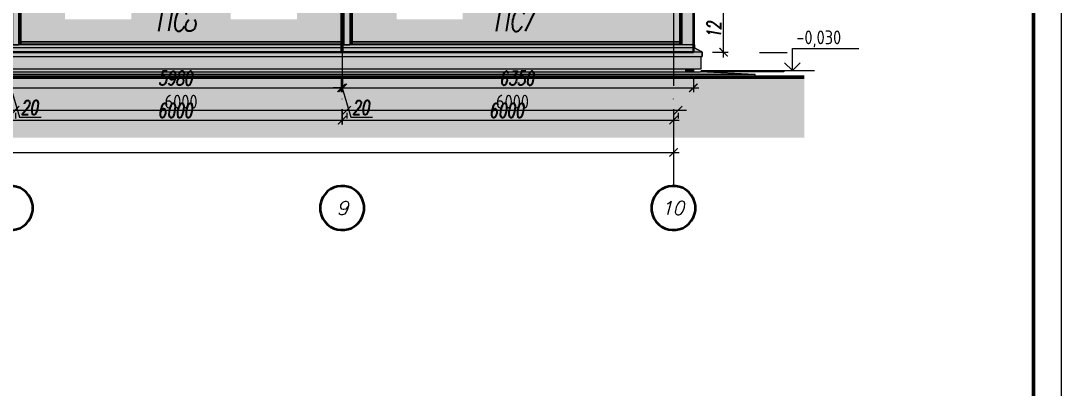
# Model space of a CAD drawing. Header units: millimetres. Extents: x 148937 to 2048786, y 870 to 351006.
# Drawn here: x 543569 to 562405, y 294137 to 300795 of the extents above; entities that cross this region are included whole.
import ezdxf

# ---------------------------------------------------------------- set-up
doc = ezdxf.new("R2010")
doc.units = ezdxf.units.MM
doc.layers.get('Defpoints').update_dxf_attribs({"color": 4})
doc.layers.add('PDF _Геометрия', color=7, linetype='Continuous')
doc.layers.add('PDF _Сплошная заливка', color=7, linetype='Continuous', true_color=0x007eff)
for name, color, linetype, lineweight in [('Высотные отметки', 7, 'Continuous', 9), ('Обобщенные модели', 7, 'Continuous', 18), ('Перекрытия', 7, 'Continuous', 18), ('Размеры', 7, 'Continuous', 9), ('Стены', 7, 'Continuous', 18), ('Типовые аннотации', 7, 'Continuous', 9), ('Элементы узлов', 7, 'Continuous', 18)]:
    doc.layers.add(name, color=color, linetype=linetype, lineweight=lineweight)
doc.layers.add('Линии', color=7, linetype='Continuous', lineweight=9, true_color=0x00a600)
doc.styles.add('GOST Common_1', font='GOST Common.ttf', dxfattribs={"width": 0.9, "height": 250})
doc.dimstyles.new('Основной_2_5_мм', dxfattribs={"dimscale": 304.8, "dimtxt": 251.428749, "dimasz": 0.463911, "dimexe": 0.492126, "dimexo": 0.492126, "dimgap": 0.098425, "dimtad": 1, "dimdec": 3, "dimrnd": 0.001, "dimdsep": 46, "dimtxsty": 'GOST Common_1', "dimblk1": 'OBLIQUE', "dimblk2": 'OBLIQUE', "dimsah": 1, "dimcen": 0.09, "dimdle": 0.492126, "dimazin": 2, "dimtfac": 1, "dimtdec": 4, "dimtix": 1, "dimtmove": 0, "dimatfit": 3, "dimfxl": 1, "dimtvp": 1, "dimtolj": 1, "dimtzin": 0, "dimlwd": 20, "dimlwe": 20, "dimarcsym": 2})

# ---------------------------------------------------------------- blocks, each defined once
blk = doc.blocks.new('190_ФЭ_Цоколь_Типовой - ФЭ-Ц1_140х80-1285859-_О__Ф__1-10__Южный')
at = {"layer": 'Обобщенные модели', "true_color": 0x9ea0a1}
h = blk.add_hatch(color=253, dxfattribs=at)
h.paths.add_polyline_path([(32866, 482), (32928, 482), (32931, 491), (27069, 491), (27072, 482), (32720, 482)], flags=0)
h.paths.add_polyline_path([(20010, 482), (20928, 482), (20931, 491), (20000, 491), (20000, 482)], flags=0)
h.paths.add_polyline_path([(45048, 482), (45048, 482), (45051, 491), (39069, 491), (39072, 482), (44493, 482)], flags=0)
h.paths.add_polyline_path([(21072, 482), (26928, 482), (26931, 491), (21069, 491), (21072, 482)], flags=0)
h.paths.add_polyline_path([(38928, 482), (38928, 482), (38931, 491), (33069, 491), (33072, 482), (38876, 482)], flags=0)
h = blk.add_hatch(color=253, dxfattribs=at)
h.paths.add_polyline_path([(20000, 452), (20928, 452), (20928, 482), (20000, 482)], flags=0)
h.paths.add_polyline_path([(45048, 452), (45048, 482), (39072, 482), (39072, 452), (44493, 452)], flags=0)
h.paths.add_polyline_path([(21235, 452), (26928, 452), (26928, 482), (21072, 482), (21072, 452), (21124, 452)], flags=0)
h.paths.add_polyline_path([(38928, 452), (38928, 452), (38928, 482), (33072, 482), (33072, 452), (38928, 452)], flags=0)
h.paths.add_polyline_path([(27235, 452), (32928, 452), (32928, 482), (27072, 482), (27072, 452), (27124, 452)], flags=0)
for points in [[(45125, 435), (45065, 435), (45048, 452), (39072, 452), (39055, 435), (38945, 435), (38928, 452), (33072, 452), (33055, 435), (32945, 435), (32928, 452), (27072, 452), (27055, 435), (26945, 435), (26928, 452), (21072, 452), (21055, 435), (20945, 435), (20928, 452), (20000, 452), (20000, 435), (45065, 435)], [(20000, 385), (45295, 385), (45295, 435), (20000, 435)], [(33010, 305), (45433, 305), (45294, 385), (20000, 385), (20000, 305), (32990, 305)], [(45125, 225), (45433, 225), (45433, 305), (20000, 305), (20000, 225), (44493, 225)]]:
    blk.add_hatch(color=253, dxfattribs=at).paths.add_polyline_path(points, flags=0)
at = {"layer": 'Линии', "color": 7, "lineweight": 18}
for p, q in [((38902, 492), (33098, 492)), ((45022, 492), (39098, 492)), ((45295, 435), (45295, 385)), ((45295, 385), (45415, 315)), ((20000, 225), (45433, 225)), ((45415, 315), (45433, 305)), ((45433, 225), (45433, 305))]:
    blk.add_line(p, q, dxfattribs=at)
at = {"layer": 'Обобщенные модели'}
for p, q in [((45295, 435), (20000, 435)), ((45295, 385), (20000, 385)), ((38931, 491), (33069, 491)), ((38928, 482), (33072, 482)), ((33072, 452), (38928, 452)), ((45051, 491), (39069, 491)), ((45048, 482), (39072, 482)), ((39072, 452), (45048, 452)), ((45433, 305), (20000, 305))]:
    blk.add_line(p, q, dxfattribs=at)
blk = doc.blocks.new('190_ФЭ_Цоколь_Типовой - ФЭ-Ц1_140х80-1286434-_О__Ф__1-10__Южный')
at = {"layer": 'Линии', "color": 7, "lineweight": 18}
for p, q in [((45295, 385), (45295, 435)), ((45415, 315), (45295, 385)), ((45433, 305), (45415, 315)), ((45433, 305), (45433, 225))]:
    blk.add_line(p, q, dxfattribs=at)
blk = doc.blocks.new('190_ФЭ_Стена_Стык вертикальный - ФЭ-C1_110-1292203-_О__Ф__1-10__Южный')
at = {"layer": 'Обобщенные модели', "true_color": 0xcfd0cf}
for points in [[(20928, 492), (20928, 3900), (20902, 3900), (20902, 492)], [(20945, 435), (20945, 3900), (20928, 3900), (20928, 492), (20931, 491), (20928, 482), (20928, 452), (20941, 439)], [(20990, 435), (21055, 435), (21055, 3900), (20945, 3900), (20945, 435)], [(21055, 435), (21072, 452), (21072, 482), (21069, 491), (21072, 492), (21072, 3900), (21055, 3900), (21055, 439)], [(21098, 492), (21098, 3900), (21072, 3900), (21072, 492)]]:
    blk.add_hatch(color=254, dxfattribs=at).paths.add_polyline_path(points, flags=0)
at = {"layer": 'Линии', "color": 7, "lineweight": 18}
for p, q in [((20928, 3900), (20902, 3900)), ((20902, 3900), (20902, 491)), ((20945, 3900), (20928, 3900)), ((21055, 3900), (20945, 3900)), ((21072, 3900), (21055, 3900)), ((21098, 3900), (21072, 3900)), ((21098, 3900), (21098, 491)), ((20902, 482), (20902, 452)), ((20902, 452), (20928, 452)), ((20928, 452), (20945, 435)), ((20945, 435), (21055, 435)), ((21055, 435), (21072, 452)), ((21072, 452), (21098, 452)), ((21098, 482), (21098, 452))]:
    blk.add_line(p, q, dxfattribs=at)
at = {"layer": 'Обобщенные модели'}
for p, q in [((20928, 3900), (20928, 491)), ((20945, 3900), (20945, 435)), ((21055, 3900), (21055, 435)), ((21072, 3900), (21072, 491)), ((20928, 482), (20928, 452)), ((21072, 482), (21072, 452))]:
    blk.add_line(p, q, dxfattribs=at)
blk = doc.blocks.new('190_ФЭ_Стена_Стык угловой внешний фигурный - ФЭ-У1_230х230-1304566-_О__Ф__1-10__Южный')
at = {"layer": 'Обобщенные модели', "true_color": 0xcfd0cf}
for points in [[(45048, 492), (45048, 8700), (45022, 8700), (45022, 492)], [(45065, 435), (45065, 435), (45065, 8700), (45048, 8700), (45048, 492), (45051, 491), (45048, 482), (45048, 452)], [(45295, 435), (45295, 435), (45295, 8700), (45065, 8700), (45065, 435), (45275, 435)]]:
    blk.add_hatch(color=254, dxfattribs=at).paths.add_polyline_path(points, flags=0)
at = {"layer": 'Линии', "color": 7, "lineweight": 18}
for p, q in [((45022, 8700), (45048, 8700)), ((45022, 8700), (45022, 491)), ((45048, 8700), (45065, 8700)), ((45065, 8700), (45295, 8700)), ((45295, 435), (45295, 8700)), ((45022, 482), (45022, 452)), ((45295, 435), (45065, 435))]:
    blk.add_line(p, q, dxfattribs=at)
at = {"layer": 'Обобщенные модели'}
for p, q in [((45048, 8700), (45048, 491)), ((45065, 8700), (45065, 435)), ((45048, 482), (45048, 452))]:
    blk.add_line(p, q, dxfattribs=at)
blk = doc.blocks.new('_Oblique')
at = {"color": 0, "linetype": 'ByBlock', "lineweight": -2}
blk.add_line((-0.5, -0.5), (0.5, 0.5), dxfattribs=at)
blk = doc.blocks.new('*D383')
at = {"layer": 'Defpoints', "color": 0, "transparency": 16777216}
for p in [(537471, 299275), (543471, 299275), (543471, 299175)]:
    blk.add_point(p, dxfattribs=at)
at = {"layer": 'Размеры', "color": 0, "lineweight": 20, "transparency": 16777216}
for p, q in [((537321, 299175), (543621, 299175)), ((537471, 299125), (537471, 299025)), ((543471, 299125), (543471, 299025))]:
    blk.add_line(p, q, dxfattribs=at)
at = {"layer": 'Размеры', "color": 0, "lineweight": 20, "transparency": 16777216, "xscale": 141.4, "yscale": 141.4, "zscale": 141.4, "rotation": 180}
blk.add_blockref('_Oblique', (537471, 299175), dxfattribs=at)
at = {"layer": 'Размеры', "color": 0, "lineweight": 20, "transparency": 16777216, "xscale": 141.4, "yscale": 141.4, "zscale": 141.4}
blk.add_blockref('_Oblique', (543471, 299175), dxfattribs=at)
at = {"layer": 'Размеры', "color": 0, "lineweight": 20, "transparency": 16777216, "insert": (540471, 299330), "char_height": 250, "width": 756.84, "attachment_point": 5, "style": 'GOST Common_1'}
blk.add_mtext('\\A1;6000', dxfattribs=at)
blk = doc.blocks.new('*D384')
at = {"layer": 'Defpoints', "color": 0, "transparency": 16777216}
for p in [(543471, 299275), (549471, 299275), (549471, 299175)]:
    blk.add_point(p, dxfattribs=at)
at = {"layer": 'Размеры', "color": 0, "lineweight": 20, "transparency": 16777216}
for p, q in [((543321, 299175), (549621, 299175)), ((543471, 299125), (543471, 299025)), ((549471, 299125), (549471, 299025))]:
    blk.add_line(p, q, dxfattribs=at)
at = {"layer": 'Размеры', "color": 0, "lineweight": 20, "transparency": 16777216, "xscale": 141.4, "yscale": 141.4, "zscale": 141.4, "rotation": 180}
blk.add_blockref('_Oblique', (543471, 299175), dxfattribs=at)
at = {"layer": 'Размеры', "color": 0, "lineweight": 20, "transparency": 16777216, "xscale": 141.4, "yscale": 141.4, "zscale": 141.4}
blk.add_blockref('_Oblique', (549471, 299175), dxfattribs=at)
at = {"layer": 'Размеры', "color": 0, "lineweight": 20, "transparency": 16777216, "insert": (546471, 299330), "char_height": 250, "width": 756.84, "attachment_point": 5, "style": 'GOST Common_1'}
blk.add_mtext('\\A1;6000', dxfattribs=at)
blk = doc.blocks.new('*D385')
at = {"layer": 'Defpoints', "color": 0, "transparency": 16777216}
for p in [(549471, 299275), (555471, 299275), (555471, 299175)]:
    blk.add_point(p, dxfattribs=at)
at = {"layer": 'Размеры', "color": 0, "lineweight": 20, "transparency": 16777216}
for p, q in [((549321, 299175), (555621, 299175)), ((549471, 299125), (549471, 299025)), ((555471, 299125), (555471, 299025))]:
    blk.add_line(p, q, dxfattribs=at)
at = {"layer": 'Размеры', "color": 0, "lineweight": 20, "transparency": 16777216, "xscale": 141.4, "yscale": 141.4, "zscale": 141.4, "rotation": 180}
blk.add_blockref('_Oblique', (549471, 299175), dxfattribs=at)
at = {"layer": 'Размеры', "color": 0, "lineweight": 20, "transparency": 16777216, "xscale": 141.4, "yscale": 141.4, "zscale": 141.4}
blk.add_blockref('_Oblique', (555471, 299175), dxfattribs=at)
at = {"layer": 'Размеры', "color": 0, "lineweight": 20, "transparency": 16777216, "insert": (552471, 299330), "char_height": 250, "width": 756.84, "attachment_point": 5, "style": 'GOST Common_1'}
blk.add_mtext('\\A1;6000', dxfattribs=at)
blk = doc.blocks.new('Высотные отметки - Стрелка вверх-5091-_О__Ф__1-10__Южный')
at = {"layer": 'Типовые аннотации'}
for p, q in [((-2280, 6200), (-3480, 6200)), ((-2280, 5800), (-2280, 6200)), ((-1880, 5800), (-2680, 5800))]:
    blk.add_line(p, q, dxfattribs=at)
at = {"layer": 'Типовые аннотации', "lineweight": 20}
for q in [(-2422, 5941), (-2139, 5941)]:
    blk.add_line((-2280, 5800), q, dxfattribs=at)

msp = doc.modelspace()

# ---------------------------------------------------------------- hatches: boundary and pattern name
at = {"layer": 'Перекрытия', "true_color": 0xb9d0cb}
for points in [[(556866.14665, 299822.64499), (555866.14665, 299872.64499), (531036.14665, 299872.64499), (531036.14665, 299822.64499), (556255.89411, 299822.64499)], [(556866.14665, 299772.69191), (556866.14665, 299822.64499), (531036.14665, 299822.64499), (531036.14665, 299772.69191), (556255.89411, 299772.69191)]]:
    msp.add_hatch(color=9, dxfattribs=at).paths.add_polyline_path(points, flags=0)
at = {"layer": 'Перекрытия', "true_color": 0xc0c0c0}
msp.add_hatch(color=9, dxfattribs=at).paths.add_polyline_path([(556255.89411, 299872.64499), (557386.14665, 299872.64499), (557386.14665, 299892.64499), (555886.14665, 299892.64499), (555886.14665, 299872.64499)], flags=0)
at = {"layer": 'Стены', "lineweight": 9, "true_color": 0xcfd0cf}
for points in [[(543766.23961, 300414.8425), (549373.14665, 300414.8425), (549373.14665, 301422.64499), (548571.14665, 301422.64499), (548571.14665, 300822.64499), (547371.14665, 300822.64499), (547371.14665, 301422.64499), (545571.14665, 301422.64499), (545571.14665, 300822.64499), (544371.14665, 300822.64499), (544371.14665, 301422.64499), (543569.14665, 301422.64499), (543569.14665, 300414.8425), (543595.64665, 300414.8425)], [(549766.23961, 300414.8425), (555493.14665, 300414.8425), (555493.14665, 301422.64499), (551571.14665, 301422.64499), (551571.14665, 300822.64499), (550371.14665, 300822.64499), (550371.14665, 301422.64499), (549569.14665, 301422.64499), (549569.14665, 300414.8425), (549595.64665, 300414.8425)]]:
    msp.add_hatch(color=254, dxfattribs=at).paths.add_polyline_path(points, flags=0)
at = {"layer": 'Стены', "true_color": 0x9ea0a1}
msp.add_hatch(color=253, dxfattribs=at).paths.add_polyline_path([(530471.14665, 299922.64499), (555886.14665, 299922.64499), (555886.14665, 300147.64499), (530471.14665, 300147.64499), (530471.14665, 299970.5414)], flags=0)
at = {"layer": 'Стены', "true_color": 0xbabfc5}
for points in [[(531016.14665, 299822.64499), (531036.14665, 299822.64499), (531036.14665, 299872.64499), (555596.14665, 299872.64499), (555596.14665, 299922.64499), (530481.14665, 299922.64499), (530481.14665, 299872.64499), (531016.14665, 299872.64499)], [(555746.14665, 299872.64499), (555746.14665, 299922.64499), (555596.14665, 299922.64499), (555596.14665, 299872.64499), (555731.14665, 299872.64499)]]:
    msp.add_hatch(color=9, dxfattribs=at).paths.add_polyline_path(points, flags=0)
at = {"layer": 'Элементы узлов', "true_color": 0xffffff}
msp.add_hatch(color=7, dxfattribs=at).paths.add_polyline_path([(507800.14665, 298677.63109), (557756.93578, 298677.63109), (557756.93578, 299774.69191), (507800.14665, 299774.69191)], flags=0)

# ---------------------------------------------------------------- linework, layer by layer
at = {"layer": 'PDF _Геометрия', "lineweight": 15}
msp.add_lwpolyline([(503011.15311, 271681.99412), (503011.15311, 313677.69555), (562405.35307, 313677.69555), (562405.35307, 271681.99412)], close=True, dxfattribs=at)
at = {"layer": 'PDF _Геометрия', "lineweight": 50}
msp.add_lwpolyline([(505009.00663, 272180.38449), (505009.00663, 313179.30952), (561906.96703, 313179.30952), (561906.96703, 272180.38449)], close=True, dxfattribs=at)
at = {"layer": 'PDF _Геометрия', "color": 152, "lineweight": 30, "true_color": 0x2776bb}
for points in [[(548486.98607, 301426.35536), (549376.35234, 301426.35536), (549376.35234, 300227.6443), (543395.6865, 300227.6443), (543395.6865, 301426.35536), (544287.20078, 301426.35536)], [(551485.91121, 301426.35536), (555745.84687, 301426.35536), (555745.84687, 300227.6443), (549395.68561, 300227.6443), (549395.68561, 301426.35536), (550287.20015, 301426.35536)]]:
    msp.add_lwpolyline(points, dxfattribs=at)
at = {"layer": 'PDF _Геометрия', "color": 252, "lineweight": 5, "true_color": 0x989898}
for points in [[(549387.09291, 301535.91488), (549387.09291, 299615.39935)], [(555384.94484, 301535.91488), (555384.94484, 299615.39935)], [(549387.09291, 299376.94647), (549387.09291, 299379.0947)], [(555384.94484, 299376.94647), (555384.94484, 299379.0947)], [(555384.94484, 299136.34383), (555384.94484, 297802.29449)]]:
    msp.add_lwpolyline(points, dxfattribs=at)
at = {"layer": 'PDF _Геометрия', "color": 150, "lineweight": 9, "true_color": 0x007eff}
for points in [[(556293.64479, 300126.67803), (556293.64479, 301527.32246)], [(556093.85954, 300227.64499), (556373.12915, 300227.64499)], [(555745.84661, 299778.664), (555745.84661, 299499.3944)], [(543296.86713, 299578.8804), (549477.31808, 299578.8804)], [(543387.09339, 299578.8804), (543546.06224, 299050.41638), (543937.03969, 299050.41638)], [(549376.35112, 299578.8804), (549225.97518, 299578.8804)], [(549296.86774, 299578.8804), (555846.81411, 299578.8804)], [(549376.35112, 299578.8804), (549395.68517, 299578.8804), (549376.35112, 299578.8804)], [(549387.09291, 299578.8804), (549546.06176, 299050.41638), (549937.03921, 299050.41638)], [(549395.68547, 299578.8804), (549546.06141, 299578.8804)]]:
    msp.add_lwpolyline(points, dxfattribs=at)
at = {"layer": 'PDF _Геометрия', "lineweight": 25}
for points in [[(546070.22989, 300605.7308), (546138.97318, 301005.30115), (546312.97962, 301005.30115), (546242.08811, 300605.7308)], [(546568.61811, 300910.77983), (546562.17343, 300949.44793), (546553.58052, 300966.63375), (546544.9876, 300985.9678), (546523.50533, 301005.30185), (546474.09609, 301005.30185), (546446.16913, 300985.9678), (546431.13154, 300966.63375), (546413.94571, 300949.44793), (546394.61166, 300910.77983), (546373.12939, 300852.77769), (546355.94357, 300758.25567), (546358.09179, 300700.25352), (546364.53648, 300663.73365), (546381.7223, 300625.06555), (546403.20458, 300605.7315), (546452.61381, 300605.7315), (546480.54077, 300625.06555), (546512.76419, 300663.73365), (546532.09824, 300700.25352)], [(552181.93708, 300605.7308), (552252.82859, 301005.30115), (552424.68681, 301005.30115), (552353.79529, 300605.7308)], [(552723.29029, 301005.30238), (552895.1485, 301005.30238), (552701.80801, 300605.73202)], [(546712.54954, 300816.25834), (546731.88359, 300777.59024), (546736.18005, 300738.92214), (546725.43891, 300680.91999), (546708.25309, 300644.40012), (546691.06726, 300625.06607), (546650.25094, 300605.73202), (546600.8417, 300605.73202), (546568.61828, 300625.06607), (546557.87715, 300644.40012), (546553.58069, 300680.91999), (546562.1736, 300738.92214), (546581.50765, 300777.59024), (546613.73107, 300816.25834)], [(556053.04324, 300689.51264), (556040.15387, 300691.66087), (556016.52337, 300702.40201), (556005.78223, 300713.14315), (555992.89286, 300730.32897), (555992.89286, 300762.55238), (556005.78223, 300775.44175), (556016.52337, 300779.73821), (556040.15387, 300784.03466), (556063.78438, 300779.73821), (556087.41488, 300768.99707), (556123.93475, 300745.36656), (556244.23551, 300648.69632), (556244.23551, 300756.1077)], [(556040.15385, 300560.61985), (556029.41271, 300577.80567), (555992.89284, 300607.88086), (556244.23548, 300562.76808)], [(546218.45704, 299879.63097), (546141.12084, 299879.63097), (546115.34211, 299772.21958), (546123.93502, 299785.10895), (546149.71375, 299795.85009), (546173.34425, 299795.85009), (546194.82653, 299785.10895), (546205.56767, 299761.47845), (546207.7159, 299724.95857), (546203.41944, 299701.32807), (546188.38185, 299664.8082), (546169.0478, 299641.17769), (546143.26907, 299630.43655), (546121.78679, 299630.43655), (546100.30451, 299641.17769), (546093.85983, 299654.06706), (546089.56337, 299677.69756)], [(546366.68418, 299795.84913), (546353.79481, 299761.47748), (546332.31254, 299735.69875), (546308.68203, 299724.95761), (546300.08912, 299724.95761), (546278.60684, 299735.69875), (546267.86571, 299761.47748), (546265.71748, 299795.84913), (546267.86571, 299808.73849), (546282.9033, 299843.11014), (546302.23735, 299866.74064), (546328.01608, 299879.63001), (546334.46076, 299879.63001), (546355.94304, 299866.74064), (546366.68418, 299843.11014), (546366.68418, 299795.84913), (546355.94304, 299735.69875), (546338.75722, 299677.6966), (546317.27494, 299641.17673), (546291.49621, 299630.43559), (546276.45862, 299630.43559), (546254.97634, 299641.17673), (546250.67988, 299664.80724)], [(552394.61171, 299843.1104), (552390.31525, 299866.7409), (552368.83298, 299879.63027), (552353.79538, 299879.63027), (552330.16488, 299866.7409), (552306.53437, 299832.36926), (552289.34855, 299772.21888), (552278.60741, 299712.06851), (552278.60741, 299664.8075), (552289.34855, 299641.17699), (552310.83083, 299630.43586), (552317.27551, 299630.43586), (552343.05424, 299641.17699), (552362.38829, 299664.8075), (552377.42589, 299701.32737), (552379.57411, 299712.06851), (552377.42589, 299748.58838), (552366.68475, 299772.21888), (552345.20247, 299785.10825), (552336.60956, 299785.10825), (552312.97906, 299772.21888), (552293.64501, 299748.58838), (552278.60741, 299712.06851)], [(552478.39246, 299879.63097), (552564.32157, 299879.63097), (552499.87474, 299785.10895), (552523.50524, 299785.10895), (552536.39461, 299772.21958), (552542.83929, 299761.47845), (552542.83929, 299724.95857), (552538.54283, 299701.32807), (552525.65347, 299664.8082), (552506.31942, 299641.17769), (552480.54069, 299630.43655), (552456.91018, 299630.43655), (552435.4279, 299641.17769), (552431.13145, 299654.06706), (552426.83499, 299677.69756)], [(552710.40035, 299879.63097), (552633.06415, 299879.63097), (552607.28542, 299772.21958), (552615.87833, 299785.10895), (552641.65707, 299795.85009), (552665.28757, 299795.85009), (552686.76985, 299785.10895), (552697.51099, 299761.47845), (552697.51099, 299724.95857), (552695.36276, 299701.32807), (552680.32516, 299664.8082), (552660.99111, 299641.17769), (552635.21238, 299630.43655), (552611.58188, 299630.43655), (552590.0996, 299641.17769), (552585.80314, 299654.06706), (552581.50669, 299677.69756)], [(543636.28859, 299291.01649), (543638.43682, 299301.75763), (543651.32619, 299325.38813), (543659.9191, 299338.2775), (543679.25315, 299349.01864), (543709.32834, 299349.01864), (543722.2177, 299338.2775), (543728.66239, 299325.38813), (543732.95884, 299301.75763), (543728.66239, 299278.12712), (543715.77302, 299254.49662), (543694.29074, 299217.97675), (543595.47227, 299099.82422), (543705.03188, 299099.82422)], [(549636.28702, 299291.01649), (549638.43525, 299301.75763), (549651.32461, 299325.38813), (549659.91753, 299338.2775), (549677.10335, 299349.01864), (549709.32676, 299349.01864), (549722.21613, 299338.2775), (549728.66081, 299325.38813), (549730.80904, 299301.75763), (549726.51258, 299278.12712), (549715.77145, 299254.49662), (549694.28917, 299217.97675), (549595.47069, 299099.82422), (549702.88208, 299099.82422)], [(546209.86338, 299258.7922), (546205.56693, 299282.4227), (546186.23288, 299295.31207), (546169.04706, 299295.31207), (546145.41655, 299282.4227), (546121.78605, 299245.90283), (546104.60022, 299187.90068), (546093.85909, 299127.75031), (546093.85909, 299080.4893), (546104.60022, 299056.85879), (546126.0825, 299043.96943), (546132.52718, 299043.96943), (546158.30592, 299056.85879), (546177.63997, 299080.4893), (546192.67756, 299117.00917), (546194.82579, 299127.75031), (546192.67756, 299164.27018), (546181.93642, 299187.90068), (546160.45414, 299198.64182), (546154.00946, 299198.64182), (546128.23073, 299187.90068), (546108.89668, 299164.27018), (546093.85909, 299127.75031)], [(552209.86399, 299258.7922), (552205.56754, 299282.4227), (552184.08526, 299295.31207), (552169.04767, 299295.31207), (552143.26894, 299282.4227), (552121.78666, 299245.90283), (552104.60084, 299187.90068), (552093.8597, 299127.75031), (552093.8597, 299080.4893), (552104.60084, 299056.85879), (552126.08311, 299043.96943), (552132.5278, 299043.96943), (552158.30653, 299056.85879), (552177.64058, 299080.4893), (552192.67817, 299117.00917), (552194.8264, 299127.75031), (552192.67817, 299164.27018), (552181.93703, 299187.90068), (552160.45476, 299198.64182), (552151.86185, 299198.64182), (552128.23134, 299187.90068), (552106.74906, 299164.27018), (552093.8597, 299127.75031)]]:
    msp.add_lwpolyline(points, dxfattribs=at)
for points in [[(546474.09557, 299879.63097), (546448.31683, 299866.7416), (546437.57569, 299843.1111), (546433.27924, 299819.48059), (546435.42747, 299795.85009), (546450.46506, 299785.10895), (546478.39202, 299772.21958), (546499.8743, 299761.47845), (546510.61544, 299735.69971), (546514.91189, 299712.06921), (546508.46721, 299677.69756), (546495.57784, 299654.06706), (546486.98493, 299641.17769), (546461.2062, 299630.43655), (546431.13101, 299630.43655), (546409.64873, 299641.17769), (546403.20405, 299654.06706), (546401.05582, 299677.69756), (546405.35228, 299712.06921), (546418.24165, 299735.69971), (546437.57569, 299761.47845), (546463.35443, 299772.21958), (546495.57784, 299785.10895), (546514.91189, 299795.85009), (546525.65303, 299819.48059), (546529.94949, 299843.1111), (546525.65303, 299866.7416), (546506.31898, 299879.63097)], [(546637.36078, 299879.63097), (546611.58205, 299866.7416), (546590.09977, 299832.36996), (546570.76573, 299772.21958), (546564.32104, 299735.69971), (546562.17281, 299677.69756), (546570.76573, 299641.17769), (546592.248, 299630.43655), (546607.2856, 299630.43655), (546633.06433, 299641.17769), (546654.54661, 299677.69756), (546673.88066, 299735.69971), (546680.32534, 299772.21958), (546682.47357, 299832.36996), (546673.88066, 299866.7416), (546652.39838, 299879.63097)], [(552817.81174, 299879.63097), (552794.18123, 299866.7416), (552770.55073, 299832.36996), (552753.36491, 299772.21958), (552746.92022, 299735.69971), (552744.772, 299677.69756), (552753.36491, 299641.17769), (552774.84718, 299630.43655), (552789.88478, 299630.43655), (552815.66351, 299641.17769), (552837.14579, 299677.69756), (552854.33161, 299735.69971), (552860.77629, 299772.21958), (552865.07275, 299832.36996), (552854.33161, 299866.7416), (552834.99756, 299879.63097)], [(543840.36848, 299349.01846), (543816.73797, 299338.27732), (543793.10747, 299301.75745), (543775.92165, 299241.60708), (543769.47696, 299207.23543), (543767.32874, 299147.08506), (543775.92165, 299110.56519), (543797.40392, 299099.82405), (543812.44152, 299099.82405), (543838.22025, 299110.56519), (543859.70253, 299147.08506), (543876.88835, 299207.23543), (543883.33303, 299241.60708), (543887.62949, 299301.75745), (543876.88835, 299338.27732), (543855.40607, 299349.01846)], [(549840.36909, 299349.01846), (549814.59036, 299338.27732), (549793.10808, 299301.75745), (549775.92226, 299241.60708), (549769.47758, 299207.23543), (549765.18112, 299147.08506), (549775.92226, 299110.56519), (549797.40454, 299099.82405), (549812.44213, 299099.82405), (549838.22086, 299110.56519), (549859.70314, 299147.08506), (549876.88896, 299207.23543), (549883.33364, 299241.60708), (549885.48187, 299301.75745), (549876.88896, 299338.27732), (549855.40668, 299349.01846)], [(546323.72028, 299295.31277), (546300.08978, 299282.4234), (546276.45927, 299245.90353), (546259.27345, 299187.90138), (546252.82877, 299151.38151), (546250.68054, 299091.23114), (546259.27345, 299056.85949), (546280.75573, 299043.97013), (546295.79332, 299043.97013), (546321.57205, 299056.85949), (546343.05433, 299091.23114), (546360.24015, 299151.38151), (546366.68484, 299187.90138), (546370.98129, 299245.90353), (546360.24015, 299282.4234), (546340.9061, 299295.31277)], [(546478.39185, 299295.31277), (546454.76134, 299282.4234), (546433.27906, 299245.90353), (546413.94501, 299187.90138), (546407.50033, 299151.38151), (546405.3521, 299091.23114), (546413.94501, 299056.85949), (546435.42729, 299043.97013), (546450.46489, 299043.97013), (546476.24362, 299056.85949), (546497.7259, 299091.23114), (546517.05995, 299151.38151), (546521.3564, 299187.90138), (546525.65286, 299245.90353), (546514.91172, 299282.4234), (546495.57767, 299295.31277)], [(546633.0645, 299295.31277), (546609.434, 299282.4234), (546587.95172, 299245.90353), (546568.61767, 299187.90138), (546562.17299, 299151.38151), (546560.02476, 299091.23114), (546568.61767, 299056.85949), (546590.09995, 299043.97013), (546605.13754, 299043.97013), (546630.91628, 299056.85949), (546652.39855, 299091.23114), (546671.7326, 299151.38151), (546676.02906, 299187.90138), (546680.32551, 299245.90353), (546669.58437, 299282.4234), (546650.25033, 299295.31277)], [(552323.7198, 299295.31277), (552297.94107, 299282.4234), (552276.45879, 299245.90353), (552259.27297, 299187.90138), (552252.82829, 299151.38151), (552250.68006, 299091.23114), (552259.27297, 299056.85949), (552280.75525, 299043.97013), (552295.79284, 299043.97013), (552321.57157, 299056.85949), (552343.05385, 299091.23114), (552360.23967, 299151.38151), (552366.68435, 299187.90138), (552370.98081, 299245.90353), (552360.23967, 299282.4234), (552338.75739, 299295.31277)], [(552478.39246, 299295.31277), (552452.61373, 299282.4234), (552431.13145, 299245.90353), (552413.94563, 299187.90138), (552407.50094, 299151.38151), (552405.35272, 299091.23114), (552413.94563, 299056.85949), (552435.4279, 299043.97013), (552450.4655, 299043.97013), (552476.24423, 299056.85949), (552497.72651, 299091.23114), (552514.91233, 299151.38151), (552521.35701, 299187.90138), (552525.65347, 299245.90353), (552514.91233, 299282.4234), (552493.43005, 299295.31277)], [(552633.06512, 299295.31277), (552609.43461, 299282.4234), (552585.80411, 299245.90353), (552568.61828, 299187.90138), (552562.1736, 299151.38151), (552560.02537, 299091.23114), (552568.61828, 299056.85949), (552590.10056, 299043.97013), (552605.13816, 299043.97013), (552630.91689, 299056.85949), (552652.39917, 299091.23114), (552669.58499, 299151.38151), (552676.02967, 299187.90138), (552680.32613, 299245.90353), (552669.58499, 299282.4234), (552648.10271, 299295.31277)]]:
    msp.add_lwpolyline(points, close=True, dxfattribs=at)
at = {"layer": 'PDF _Геометрия', "color": 150, "lineweight": 9, "true_color": 0x007eff}
for points in [[(549376.35112, 299499.3944), (549376.35112, 299778.664)], [(549395.68547, 299499.3944), (549395.68547, 299778.664)]]:
    msp.add_lwpolyline(points, close=True, dxfattribs=at)
at = {"layer": 'PDF _Геометрия', "color": 222, "lineweight": 9, "true_color": 0xdd00a5}
msp.add_lwpolyline([(549387.09291, 298915.0762), (549387.09291, 299194.3458)], close=True, dxfattribs=at)
for points in [[(555384.94484, 299194.3458), (555384.94484, 298915.0762)], [(543286.12643, 298994.56002), (549485.91175, 298994.56002)], [(549286.12595, 298994.56002), (555485.91127, 298994.56002)], [(555384.94484, 298610.0276), (555384.94484, 298328.60977)], [(510289.34964, 298410.244), (555485.91126, 298410.244)]]:
    msp.add_lwpolyline(points, dxfattribs=at)
at = {"layer": 'PDF _Геометрия', "color": 5, "lineweight": 35}
for points in [[(543775.92165, 297310.35089), (543784.51456, 297355.46367), (543786.66279, 297402.72468), (543784.51456, 297449.98569), (543775.92165, 297495.09847)], [(548989.67092, 297449.98569), (548987.52269, 297402.72468), (548989.67092, 297355.46367)], [(549775.92226, 297310.35089), (549784.51517, 297355.46367), (549786.6634, 297402.72468), (549784.51517, 297449.98569), (549775.92226, 297495.09847)], [(554987.52229, 297449.98569), (554985.37407, 297402.72468), (554987.52229, 297355.46367)], [(555773.77364, 297310.35089), (555782.36655, 297355.46367), (555784.51478, 297402.72468), (555782.36655, 297449.98569), (555773.77364, 297495.09847)]]:
    msp.add_lwpolyline(points, dxfattribs=at)
at = {"layer": 'PDF _Геометрия', "color": 252, "lineweight": 15, "true_color": 0x989898}
for points in [[(549500.94872, 297443.54153), (549479.46644, 297409.16989), (549451.53948, 297383.39115), (549417.16784, 297372.65002), (549406.4267, 297372.65002), (549378.49974, 297383.39115), (549363.46214, 297409.16989), (549361.31392, 297443.54153), (549365.61037, 297456.4309), (549384.94442, 297490.80254), (549412.87138, 297514.43304), (549447.24303, 297527.32241), (549457.98416, 297527.32241), (549488.05935, 297514.43304), (549503.09695, 297490.80254), (549500.94872, 297443.54153), (549483.7629, 297383.39115), (549457.98416, 297325.38901), (549427.90898, 297288.86914), (549391.3891, 297278.128), (549369.90683, 297278.128), (549341.97987, 297288.86914), (549337.68341, 297312.49964)], [(555279.68159, 297480.05992), (555303.3121, 297490.80105), (555346.27665, 297527.32093), (555279.68159, 297278.12651)]]:
    msp.add_lwpolyline(points, dxfattribs=at)
msp.add_lwpolyline([(555528.8757, 297527.32119), (555492.35583, 297514.43182), (555462.28064, 297480.06018), (555434.35368, 297419.9098), (555425.76077, 297383.38993), (555419.31609, 297325.38778), (555432.20545, 297288.86791), (555460.13241, 297278.12677), (555481.61469, 297278.12677), (555518.13456, 297288.86791), (555548.20975, 297325.38778), (555576.13671, 297383.38993), (555584.72962, 297419.9098), (555591.1743, 297480.06018), (555578.28494, 297514.43182), (555550.35798, 297527.32119)], close=True, dxfattribs=at)
at = {"layer": 'PDF _Геометрия', "lineweight": 25}
msp.add_ellipse((552575.01309, 300805.20162), major_axis=(-46.50824, -204.84192), ratio=0.4725262149, start_param=2.2157137771, end_param=7.4263733245, dxfattribs=at)
at = {"layer": 'PDF _Геометрия', "color": 5, "lineweight": 35}
for points in [[(543775.92165, 297495.09847), (543658.23457, 297928.00216), (543057.98398, 297892.73542), (542989.6703, 297449.98569)], [(549775.92226, 297495.09847), (549658.23518, 297928.00216), (549057.98459, 297892.73542), (548989.67092, 297449.98569)], [(555773.77364, 297495.09847), (555656.08656, 297928.00216), (555055.83597, 297892.73542), (554987.52229, 297449.98569)], [(542989.6703, 297355.46367), (543057.98398, 296912.71394), (543658.23457, 296877.4472), (543775.92165, 297310.35089)], [(548989.67092, 297355.46367), (549057.98459, 296912.71394), (549658.23518, 296877.4472), (549775.92226, 297310.35089)], [(554987.52229, 297355.46367), (555055.83597, 296912.71394), (555656.08656, 296877.4472), (555773.77364, 297310.35089)]]:
    msp.add_open_spline(points, degree=3, dxfattribs=at)
at = {"layer": 'PDF _Сплошная заливка', "lineweight": 9, "transparency": 33554559}
for points in [[(556227.04971, 300309.27651), (556209.86388, 300294.23892), (556375.27742, 300158.90057)], [(556209.86404, 300294.23953), (556375.27757, 300158.90118), (556360.23998, 300143.86359)], [(549292.57146, 299512.28368), (549309.75728, 299497.24609), (549442.9474, 299662.65962)], [(549292.57146, 299512.28368), (549309.75728, 299497.24609), (549442.9474, 299662.65962)], [(549309.75658, 299497.2467), (549442.9467, 299662.66023), (549460.13252, 299645.47441)], [(549309.75658, 299497.2467), (549442.9467, 299662.66023), (549460.13252, 299645.47441)], [(549464.42924, 299662.66006), (549329.09089, 299497.24652), (549314.0533, 299512.28412)], [(549464.42924, 299662.66006), (549329.09089, 299497.24652), (549314.0533, 299512.28412)], [(549479.46622, 299645.47494), (549464.42863, 299662.66076), (549329.09028, 299497.24722)], [(549479.46622, 299645.47494), (549464.42863, 299662.66076), (549329.09028, 299497.24722)], [(555662.06586, 299512.28368), (555679.25168, 299497.24609), (555812.4418, 299662.65962)], [(555679.25153, 299497.2467), (555812.44165, 299662.66023), (555829.62747, 299645.47441)]]:
    msp.add_solid(points, dxfattribs=at)
at = {"layer": 'PDF _Сплошная заливка', "color": 222, "lineweight": 9, "true_color": 0xdd00a5, "transparency": 33554559}
for points in [[(549303.31216, 298927.96548), (549318.34976, 298910.77966), (549453.6881, 299078.34142)], [(549453.68854, 299078.34186), (549318.35019, 298910.7801), (549303.3126, 298927.96592)], [(549318.34914, 298910.78036), (549453.68749, 299078.34212), (549468.72508, 299061.1563)], [(549468.72552, 299061.15674), (549453.68793, 299078.34256), (549318.34958, 298910.7808)], [(555303.31168, 298927.96548), (555318.34928, 298910.77966), (555453.68762, 299078.34142)], [(555318.34976, 298910.78036), (555453.6881, 299078.34212), (555468.7257, 299061.1563)], [(555303.31168, 298343.64947), (555318.34928, 298326.46364), (555453.68762, 298491.87718)], [(555318.34976, 298326.46216), (555453.6881, 298491.87569), (555468.7257, 298476.8381)]]:
    msp.add_solid(points, dxfattribs=at)
at = {"layer": 'Высотные отметки'}
for p, q in [((556983.25305, 299892.64499), (557142.24291, 299892.64499)), ((557142.24291, 299892.64499), (557539.29559, 299892.64499))]:
    msp.add_line(p, q, dxfattribs=at)
at = {"layer": 'Линии', "color": 7, "lineweight": 18}
for p, q in [((555886.14665, 299922.64499), (555886.14665, 300147.64499)), ((530471.14665, 299922.64499), (555886.14665, 299922.64499)), ((531036.14665, 299872.64499), (555866.14665, 299872.64499)), ((555746.14665, 299922.64499), (555746.14665, 299872.64499)), ((556866.14665, 299822.64499), (555866.14665, 299872.64499)), ((555886.14665, 299892.64499), (557386.14665, 299892.64499)), ((555886.14665, 299892.64499), (555886.14665, 299872.64499)), ((557386.14665, 299872.64499), (555886.14665, 299872.64499)), ((557386.14665, 299892.64499), (557386.14665, 299872.64499)), ((556866.14665, 299772.69191), (556866.14665, 299822.64499))]:
    msp.add_line(p, q, dxfattribs=at)
at = {"layer": 'Линии', "color": 7, "true_color": 0xffffff}
msp.add_line((556946.14665, 300222.64499), (557446.14665, 300222.64499), dxfattribs=at)
at = {"layer": 'Линии', "color": 7, "lineweight": 50}
msp.add_line((557752.93578, 299772.69191), (507796.14665, 299772.69191), dxfattribs=at)
at = {"layer": 'Перекрытия'}
msp.add_line((556866.14665, 299822.64499), (531036.14665, 299822.64499), dxfattribs=at)

# ---------------------------------------------------------------- block references
at = {"layer": 'Высотные отметки', "lineweight": 20, "extrusion": (0, 0, -1)}
msp.add_blockref('Высотные отметки - Стрелка вверх-5091-_О__Ф__1-10__Южный', (-555258.95328, 294092.64499), dxfattribs=at)
at = {"layer": 'Обобщенные модели'}
for name, p in [('190_ФЭ_Стена_Стык угловой внешний фигурный - ФЭ-У1_230х230-1304566-_О__Ф__1-10__Южный', (510471.14665, 299922.64499)), ('190_ФЭ_Стена_Стык вертикальный - ФЭ-C1_110-1292203-_О__Ф__1-10__Южный', (522471.14665, 299922.64499)), ('190_ФЭ_Стена_Стык вертикальный - ФЭ-C1_110-1292203-_О__Ф__1-10__Южный', (528471.14665, 299922.64499)), ('190_ФЭ_Цоколь_Типовой - ФЭ-Ц1_140х80-1285859-_О__Ф__1-10__Южный', (510471.14665, 299922.64499)), ('190_ФЭ_Цоколь_Типовой - ФЭ-Ц1_140х80-1286434-_О__Ф__1-10__Южный', (510471.14665, 299922.64499))]:
    msp.add_blockref(name, p, dxfattribs=at)

# ---------------------------------------------------------------- texts
at = {"layer": 'Высотные отметки', "insert": (557610.61952, 300619.35207), "char_height": 250, "width": 1028.8225687, "attachment_point": 1, "line_spacing_factor": 1.022761, "style": 'GOST Common_1'}
msp.add_mtext('-0,030', dxfattribs=at)

# ---------------------------------------------------------------- dimensions: what is measured, and where the dimension line sits
at = {"layer": 'Размеры', "lineweight": 20}
for base, p1, p2, picture, middle in [((543471.14665, 299175.39729), (537471.14665, 299275.38219), (543471.14665, 299275.38219), '*D383', (540471.14665, 299330.39729)), ((549471.14665, 299175.39729), (543471.14665, 299275.38219), (549471.14665, 299275.38219), '*D384', (546471.14665, 299330.39729)), ((555471.14665, 299175.39729), (549471.14665, 299275.38219), (555471.14665, 299275.38219), '*D385', (552471.14665, 299330.39729))]:
    dim = msp.add_linear_dim(base=base, p1=p1, p2=p2, dimstyle='Основной_2_5_мм', override={"dimpost": '<>', "dimfxl": 6000}, dxfattribs=at)
    dim.commit()
    dim.dimension.update_dxf_attribs({"geometry": picture, "text_midpoint": middle})

doc.saveas('drawing.dxf')
